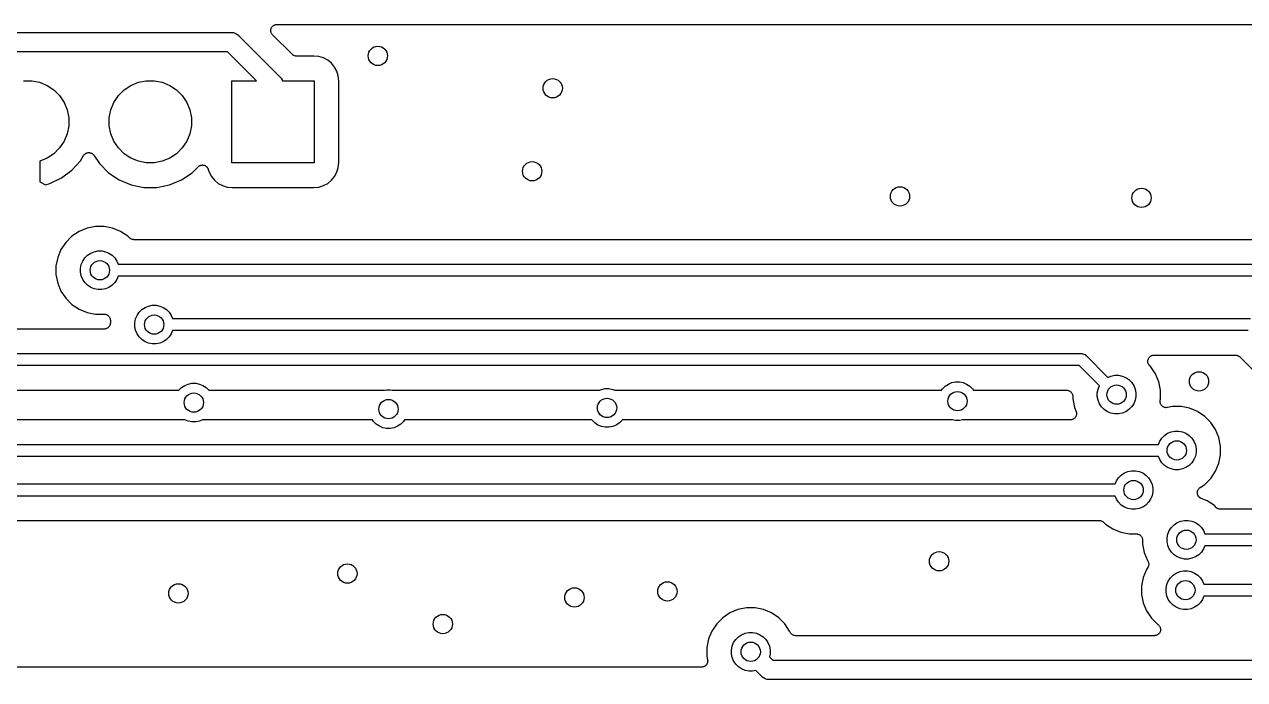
# Model space of a CAD drawing. Extents: x 103 to 213, y -152 to -90.
# Drawn here: x 141.41 to 166.67, y -103.93 to -90.36 of the extents above; entities that cross this region are included whole.
import ezdxf

# ---------------------------------------------------------------- set-up
doc = ezdxf.new("R2010")
doc.units = 0
doc.layers.add('BLACK', color=7, linetype='CONTINUOUS')

msp = doc.modelspace()

# ---------------------------------------------------------------- linework, layer by layer
at = {"layer": 'BLACK', "linetype": 'CONTINUOUS'}
for p, q in [((146.524, -90.4354), (146.53, -90.4248)), ((146.53, -90.4248), (146.536, -90.414)), ((146.536, -90.4136), (146.544, -90.4043)), ((146.536, -90.4138), (146.536, -90.4136)), ((146.536, -90.414), (146.536, -90.4138)), ((146.544, -90.4043), (146.551, -90.3949)), ((146.551, -90.3949), (146.552, -90.3947)), ((146.552, -90.3946), (146.561, -90.3869)), ((146.552, -90.3947), (146.552, -90.3946)), ((146.561, -90.3869), (146.571, -90.3792)), ((146.571, -90.379), (146.582, -90.3733)), ((146.571, -90.3791), (146.571, -90.379)), ((146.571, -90.3792), (146.571, -90.3791)), ((146.582, -90.3733), (146.592, -90.3676)), ((146.592, -90.3676), (146.593, -90.3675)), ((146.593, -90.3674), (146.605, -90.3639)), ((146.593, -90.3675), (146.593, -90.3674)), ((146.605, -90.3639), (146.616, -90.3604)), ((146.616, -90.3604), (146.617, -90.3603)), ((146.616, -90.3604), (146.616, -90.3604)), ((146.617, -90.3603), (146.629, -90.3592)), ((146.629, -90.3592), (146.641, -90.358)), ((146.641, -90.358), (204.056, -90.358)), ((118.17, -90.525), (145.69, -90.525)), ((145.69, -90.525), (145.7, -90.524)), ((145.7, -90.524), (145.71, -90.525)), ((145.71, -90.525), (145.71, -90.525)), ((145.71, -90.525), (145.739, -90.5279)), ((145.739, -90.5279), (145.777, -90.5393)), ((145.777, -90.5393), (145.812, -90.5579)), ((145.812, -90.5579), (145.842, -90.5829)), ((145.842, -90.5829), (145.848, -90.5905)), ((145.848, -90.5905), (146.694, -91.4366)), ((146.514, -90.4837), (146.515, -90.4714)), ((146.514, -90.4839), (146.514, -90.4837)), ((146.514, -90.4841), (146.514, -90.4839)), ((146.515, -90.4961), (146.514, -90.4841)), ((146.515, -90.4714), (146.516, -90.4595)), ((146.516, -90.5084), (146.515, -90.4961)), ((146.516, -90.4595), (146.517, -90.4592)), ((146.516, -90.5086), (146.516, -90.5084)), ((146.516, -90.5088), (146.516, -90.5086)), ((146.52, -90.5203), (146.516, -90.5088)), ((146.517, -90.459), (146.52, -90.4474)), ((146.517, -90.4592), (146.517, -90.459)), ((146.52, -90.4474), (146.524, -90.4358)), ((146.523, -90.5322), (146.52, -90.5203)), ((146.523, -90.5324), (146.523, -90.5322)), ((146.523, -90.5326), (146.523, -90.5324)), ((146.529, -90.5434), (146.523, -90.5326)), ((146.524, -90.4356), (146.524, -90.4354)), ((146.524, -90.4358), (146.524, -90.4356)), ((146.534, -90.5542), (146.529, -90.5434)), ((146.534, -90.5543), (146.534, -90.5542)), ((146.535, -90.5545), (146.534, -90.5543)), ((146.542, -90.564), (146.535, -90.5545)), ((146.55, -90.5735), (146.542, -90.564)), ((146.55, -90.5738), (146.55, -90.5735)), ((146.55, -90.5739), (146.55, -90.5738)), ((146.551, -90.5748), (146.55, -90.5739)), ((146.55, -90.5739), (146.55, -90.5739)), ((146.953, -90.9767), (146.551, -90.5748)), ((145.617, -90.925), (118.243, -90.925)), ((146.217, -91.525), (145.617, -90.925)), ((146.962, -90.9842), (146.953, -90.9767)), ((146.971, -90.9917), (146.962, -90.9842)), ((146.972, -90.992), (146.971, -90.9917)), ((146.972, -90.9925), (146.972, -90.992)), ((146.982, -90.998), (146.972, -90.9925)), ((146.993, -91.0037), (146.982, -90.998)), ((146.993, -91.0039), (146.993, -91.0037)), ((146.994, -91.0042), (146.993, -91.0039)), ((147.005, -91.0076), (146.994, -91.0042)), ((147.016, -91.0112), (147.005, -91.0076)), ((147.017, -91.0112), (147.016, -91.0112)), ((147.018, -91.0114), (147.017, -91.0112)), ((147.029, -91.0126), (147.018, -91.0114)), ((147.041, -91.0139), (147.029, -91.0126)), ((147.042, -91.0139), (147.041, -91.0139)), ((147.043, -91.0139), (147.042, -91.0139)), ((147.042, -91.0139), (147.042, -91.0139)), ((147.042, -91.0139), (147.042, -91.0139)), ((147.404, -91.0139), (147.043, -91.0139)), ((147.51, -91.0243), (147.404, -91.0139)), ((147.605, -91.0534), (147.51, -91.0243)), ((147.694, -91.1006), (147.605, -91.0534)), ((147.771, -91.1641), (147.694, -91.1006)), ((147.834, -91.2414), (147.771, -91.1641)), ((146.694, -91.4366), (146.702, -91.4429)), ((146.702, -91.4429), (146.708, -91.4505)), ((147.882, -91.3297), (147.834, -91.2414)), ((147.911, -91.4254), (147.882, -91.3297)), ((147.921, -91.5312), (147.911, -91.4254)), ((141.396, -91.525), (141.564, -91.525)), ((141.564, -91.525), (141.728, -91.5577)), ((141.728, -91.5577), (141.883, -91.6217)), ((141.883, -91.6217), (142.022, -91.7148)), ((143.478, -91.7148), (143.617, -91.6217)), ((143.617, -91.6217), (143.772, -91.5577)), ((143.772, -91.5577), (143.936, -91.525)), ((143.936, -91.525), (144.104, -91.525)), ((144.104, -91.525), (144.268, -91.5577)), ((144.268, -91.5577), (144.423, -91.6217)), ((144.423, -91.6217), (144.562, -91.7148)), ((145.71, -93.225), (145.71, -91.525)), ((145.71, -91.525), (146.217, -91.525)), ((146.708, -91.4505), (146.708, -91.4505)), ((146.708, -91.4505), (146.727, -91.4733)), ((146.727, -91.4733), (146.746, -91.5081)), ((146.746, -91.5081), (146.751, -91.525)), ((146.751, -91.525), (147.41, -91.525)), ((147.41, -91.525), (147.41, -93.225)), ((147.921, -93.2188), (147.921, -91.5312)), ((142.022, -91.7148), (142.14, -91.8332)), ((142.14, -91.8332), (142.233, -91.9724)), ((143.267, -91.9724), (143.36, -91.8332)), ((143.36, -91.8332), (143.478, -91.7148)), ((144.562, -91.7148), (144.68, -91.8332)), ((144.68, -91.8332), (144.773, -91.9724)), ((142.233, -91.9724), (142.297, -92.1271)), ((142.297, -92.1271), (142.33, -92.2913)), ((143.17, -92.2913), (143.203, -92.1271)), ((143.203, -92.1271), (143.267, -91.9724)), ((144.773, -91.9724), (144.837, -92.1271)), ((144.837, -92.1271), (144.87, -92.2913)), ((142.33, -92.2913), (142.33, -92.4587)), ((143.17, -92.4587), (143.17, -92.2913)), ((144.87, -92.2913), (144.87, -92.4587)), ((142.297, -92.6229), (142.233, -92.7776)), ((142.33, -92.4587), (142.297, -92.6229)), ((143.203, -92.6229), (143.17, -92.4587)), ((143.267, -92.7776), (143.203, -92.6229)), ((144.837, -92.6229), (144.773, -92.7776)), ((144.87, -92.4587), (144.837, -92.6229)), ((142.14, -92.9168), (142.022, -93.0352)), ((142.233, -92.7776), (142.14, -92.9168)), ((143.36, -92.9168), (143.267, -92.7776)), ((143.478, -93.0352), (143.36, -92.9168)), ((144.68, -92.9168), (144.562, -93.0352)), ((144.773, -92.7776), (144.68, -92.9168)), ((141.883, -93.1283), (141.734, -93.1898)), ((141.734, -93.1898), (141.734, -93.6186)), ((142.022, -93.0352), (141.883, -93.1283)), ((142.394, -93.3783), (142.572, -93.1806)), ((142.572, -93.1806), (142.636, -93.0745)), ((142.636, -93.0745), (142.637, -93.073)), ((142.637, -93.073), (142.638, -93.0706)), ((142.638, -93.0706), (142.64, -93.068)), ((142.64, -93.068), (142.646, -93.0607)), ((142.646, -93.0607), (142.652, -93.0532)), ((142.652, -93.0532), (142.654, -93.0512)), ((142.654, -93.0512), (142.656, -93.049)), ((142.656, -93.049), (142.663, -93.043)), ((142.663, -93.043), (142.67, -93.0367)), ((142.67, -93.0367), (142.673, -93.0352)), ((142.673, -93.0352), (142.675, -93.0334)), ((142.675, -93.0334), (142.683, -93.029)), ((142.683, -93.029), (142.691, -93.0242)), ((142.691, -93.0242), (142.694, -93.0232)), ((142.694, -93.0232), (142.697, -93.0218)), ((142.697, -93.0218), (142.706, -93.0191)), ((142.706, -93.0191), (142.715, -93.016)), ((142.715, -93.016), (142.718, -93.0156)), ((142.718, -93.0156), (142.721, -93.0148)), ((142.721, -93.0148), (142.73, -93.0139)), ((142.73, -93.0139), (142.739, -93.0126)), ((142.739, -93.0126), (142.742, -93.0127)), ((142.742, -93.0127), (142.745, -93.0125)), ((142.745, -93.0125), (142.755, -93.0134)), ((142.755, -93.0134), (142.764, -93.014)), ((142.764, -93.014), (142.767, -93.0147)), ((142.767, -93.0147), (142.77, -93.015)), ((142.77, -93.015), (142.779, -93.0178)), ((142.779, -93.0178), (142.788, -93.0201)), ((142.788, -93.0201), (142.791, -93.0214)), ((142.791, -93.0214), (142.794, -93.0223)), ((142.794, -93.0223), (142.802, -93.0267)), ((142.802, -93.0267), (142.811, -93.0308)), ((142.811, -93.0308), (142.813, -93.0326)), ((142.813, -93.0326), (142.816, -93.034)), ((142.816, -93.034), (142.823, -93.04)), ((142.823, -93.04), (142.83, -93.0457)), ((142.83, -93.0457), (142.832, -93.0479)), ((142.832, -93.0479), (142.835, -93.0497)), ((142.835, -93.0497), (142.841, -93.057)), ((142.841, -93.057), (142.847, -93.0641)), ((142.847, -93.0641), (142.849, -93.0666)), ((142.849, -93.0666), (142.85, -93.0689)), ((142.85, -93.0689), (142.965, -93.2407)), ((143.617, -93.1283), (143.478, -93.0352)), ((143.772, -93.1923), (143.617, -93.1283)), ((143.936, -93.225), (143.772, -93.1923)), ((144.268, -93.1923), (144.104, -93.225)), ((144.423, -93.1283), (144.268, -93.1923)), ((144.562, -93.0352), (144.423, -93.1283)), ((142.181, -93.5374), (142.394, -93.3783)), ((142.965, -93.2407), (143.154, -93.4298)), ((143.154, -93.4298), (143.377, -93.5784)), ((144.104, -93.225), (143.936, -93.225)), ((144.663, -93.5784), (144.886, -93.4298)), ((144.886, -93.4298), (145.009, -93.3068)), ((145.009, -93.3068), (145.01, -93.3056)), ((145.01, -93.3056), (145.015, -93.3019)), ((145.015, -93.3019), (145.019, -93.2977)), ((145.019, -93.2977), (145.024, -93.2942)), ((145.024, -93.2942), (145.029, -93.2901)), ((145.029, -93.2901), (145.035, -93.2874)), ((145.035, -93.2874), (145.04, -93.2841)), ((145.04, -93.2841), (145.046, -93.2817)), ((145.046, -93.2817), (145.051, -93.2787)), ((145.051, -93.2787), (145.057, -93.2771)), ((145.057, -93.2771), (145.062, -93.2748)), ((145.062, -93.2748), (145.069, -93.2736)), ((145.069, -93.2736), (145.075, -93.2718)), ((145.075, -93.2718), (145.081, -93.2713)), ((145.081, -93.2713), (145.087, -93.2702)), ((145.087, -93.2702), (145.093, -93.2702)), ((145.093, -93.2702), (145.1, -93.2696)), ((145.1, -93.2696), (145.106, -93.2703)), ((145.106, -93.2703), (145.112, -93.2703)), ((145.112, -93.2703), (145.118, -93.2716)), ((145.118, -93.2716), (145.124, -93.2723)), ((145.124, -93.2723), (145.13, -93.2741)), ((145.13, -93.2741), (145.136, -93.2752)), ((145.136, -93.2752), (145.142, -93.2778)), ((145.142, -93.2778), (145.148, -93.2797)), ((145.148, -93.2797), (145.153, -93.2825)), ((145.153, -93.2825), (145.159, -93.2848)), ((145.159, -93.2848), (145.164, -93.2885)), ((145.164, -93.2885), (145.17, -93.2916)), ((145.17, -93.2916), (145.174, -93.2954)), ((145.174, -93.2954), (145.179, -93.2987)), ((145.179, -93.2987), (145.184, -93.3033)), ((145.184, -93.3033), (145.189, -93.3074)), ((145.189, -93.3074), (145.193, -93.312)), ((145.193, -93.312), (145.197, -93.3162)), ((145.197, -93.3162), (145.2, -93.3216)), ((145.2, -93.3216), (145.205, -93.3267)), ((145.205, -93.3267), (145.207, -93.3319)), ((145.207, -93.3319), (145.211, -93.3368)), ((145.211, -93.3368), (145.213, -93.3429)), ((145.213, -93.3429), (145.216, -93.3486)), ((145.216, -93.3486), (145.218, -93.3543)), ((145.218, -93.3543), (145.22, -93.3598)), ((145.22, -93.3598), (145.238, -93.4203)), ((145.238, -93.4203), (145.286, -93.5086)), ((147.41, -93.225), (145.71, -93.225)), ((147.834, -93.5086), (147.882, -93.4203)), ((147.882, -93.4203), (147.911, -93.3246)), ((147.911, -93.3246), (147.921, -93.2188)), ((141.734, -93.6186), (141.85, -93.6798)), ((141.85, -93.6798), (141.938, -93.6531)), ((141.938, -93.6531), (142.181, -93.5374)), ((143.377, -93.5784), (143.624, -93.6808)), ((143.624, -93.6808), (143.886, -93.733)), ((144.154, -93.733), (144.416, -93.6808)), ((144.416, -93.6808), (144.663, -93.5784)), ((145.286, -93.5086), (145.349, -93.5859)), ((145.349, -93.5859), (145.426, -93.6494)), ((145.426, -93.6494), (145.515, -93.6966)), ((145.515, -93.6966), (145.61, -93.7256)), ((147.51, -93.7257), (147.605, -93.6966)), ((147.605, -93.6966), (147.694, -93.6494)), ((147.694, -93.6494), (147.771, -93.5859)), ((147.771, -93.5859), (147.834, -93.5086)), ((143.886, -93.733), (144.154, -93.733)), ((145.61, -93.7256), (145.716, -93.7361)), ((145.716, -93.7361), (147.404, -93.7361)), ((147.404, -93.7361), (147.51, -93.7257)), ((142.545, -94.6453), (142.396, -94.7447)), ((142.71, -94.5769), (142.545, -94.6453)), ((142.886, -94.542), (142.71, -94.5769)), ((143.064, -94.542), (142.886, -94.542)), ((143.24, -94.5769), (143.064, -94.542)), ((143.405, -94.6453), (143.24, -94.5769)), ((143.554, -94.7447), (143.405, -94.6453)), ((142.27, -94.8712), (142.17, -95.0199)), ((142.396, -94.7447), (142.27, -94.8712)), ((143.589, -94.7798), (143.554, -94.7447)), ((143.598, -94.7872), (143.589, -94.7798)), ((143.607, -94.7948), (143.598, -94.7872)), ((143.608, -94.7951), (143.607, -94.7948)), ((143.608, -94.7955), (143.608, -94.7951)), ((143.618, -94.8011), (143.608, -94.7955)), ((143.629, -94.8067), (143.618, -94.8011)), ((143.629, -94.8069), (143.629, -94.8067)), ((143.63, -94.8072), (143.629, -94.8069)), ((143.641, -94.8107), (143.63, -94.8072)), ((143.652, -94.8142), (143.641, -94.8107)), ((143.653, -94.8143), (143.652, -94.8142)), ((143.654, -94.8145), (143.653, -94.8143)), ((143.665, -94.8157), (143.654, -94.8145)), ((143.677, -94.817), (143.665, -94.8157)), ((143.678, -94.817), (143.677, -94.817)), ((143.679, -94.817), (143.678, -94.817)), ((143.678, -94.817), (143.678, -94.817)), ((143.678, -94.817), (143.678, -94.817)), ((168.763, -94.817), (143.679, -94.817)), ((142.102, -95.1851), (142.067, -95.3606)), ((142.17, -95.0199), (142.102, -95.1851)), ((142.621, -95.2605), (142.664, -95.195)), ((142.664, -95.195), (142.72, -95.1393)), ((142.72, -95.1393), (142.786, -95.0955)), ((142.786, -95.0955), (142.858, -95.0654)), ((142.858, -95.0654), (142.936, -95.05)), ((142.936, -95.05), (143.014, -95.05)), ((143.014, -95.05), (143.092, -95.0654)), ((143.092, -95.0654), (143.164, -95.0955)), ((143.164, -95.0955), (143.23, -95.1393)), ((143.23, -95.1393), (143.286, -95.195)), ((143.286, -95.195), (143.329, -95.2605)), ((142.067, -95.3606), (142.067, -95.5394)), ((142.575, -95.4106), (142.59, -95.3333)), ((142.575, -95.4894), (142.575, -95.4106)), ((142.59, -95.3333), (142.621, -95.2605)), ((143.329, -95.2605), (143.356, -95.325)), ((143.356, -95.325), (168.794, -95.325)), ((142.067, -95.5394), (142.102, -95.7149)), ((142.102, -95.7149), (142.17, -95.8801)), ((142.59, -95.5667), (142.575, -95.4894)), ((142.621, -95.6395), (142.59, -95.5667)), ((142.664, -95.705), (142.621, -95.6395)), ((142.72, -95.7607), (142.664, -95.705)), ((143.286, -95.705), (143.23, -95.7607)), ((143.329, -95.6395), (143.286, -95.705)), ((143.356, -95.575), (143.329, -95.6395)), ((168.748, -95.575), (143.356, -95.575)), ((142.17, -95.8801), (142.27, -96.0288)), ((142.786, -95.8045), (142.72, -95.7607)), ((142.858, -95.8346), (142.786, -95.8045)), ((142.936, -95.85), (142.858, -95.8346)), ((143.014, -95.85), (142.936, -95.85)), ((143.092, -95.8346), (143.014, -95.85)), ((143.164, -95.8045), (143.092, -95.8346)), ((143.23, -95.7607), (143.164, -95.8045)), ((142.27, -96.0288), (142.396, -96.1553)), ((142.396, -96.1553), (142.545, -96.2547)), ((143.845, -96.2643), (143.911, -96.2205)), ((143.911, -96.2205), (143.983, -96.1904)), ((143.983, -96.1904), (144.061, -96.175)), ((144.061, -96.175), (144.139, -96.175)), ((144.139, -96.175), (144.217, -96.1904)), ((144.217, -96.1904), (144.289, -96.2205)), ((144.289, -96.2205), (144.355, -96.2643)), ((142.545, -96.2547), (142.71, -96.3231)), ((142.71, -96.3231), (142.886, -96.358)), ((142.886, -96.358), (143.065, -96.358)), ((143.065, -96.358), (143.066, -96.358)), ((143.066, -96.358), (143.066, -96.358)), ((143.066, -96.358), (143.066, -96.358)), ((143.066, -96.358), (143.067, -96.358)), ((143.067, -96.358), (143.079, -96.3593)), ((143.079, -96.3593), (143.091, -96.3606)), ((143.091, -96.3606), (143.091, -96.3607)), ((143.091, -96.3607), (143.091, -96.3608)), ((143.091, -96.3608), (143.103, -96.3644)), ((143.103, -96.3644), (143.114, -96.3679)), ((143.114, -96.3679), (143.115, -96.3681)), ((143.115, -96.3681), (143.115, -96.3683)), ((143.115, -96.3683), (143.125, -96.374)), ((143.125, -96.374), (143.136, -96.3797)), ((143.136, -96.3797), (143.136, -96.38)), ((143.136, -96.38), (143.137, -96.3802)), ((143.137, -96.3802), (143.146, -96.3879)), ((143.146, -96.3879), (143.155, -96.3955)), ((143.155, -96.3955), (143.155, -96.3959)), ((143.155, -96.3959), (143.156, -96.3961)), ((143.156, -96.3961), (143.163, -96.4055)), ((143.163, -96.4055), (143.171, -96.4147)), ((143.171, -96.4147), (143.171, -96.4151)), ((143.171, -96.4151), (143.171, -96.4155)), ((143.171, -96.4155), (143.177, -96.4261)), ((143.177, -96.4261), (143.182, -96.4366)), ((143.182, -96.4366), (143.183, -96.437)), ((143.183, -96.437), (143.183, -96.4374)), ((143.183, -96.4374), (143.186, -96.4488)), ((143.186, -96.4488), (143.19, -96.4603)), ((143.19, -96.4603), (143.19, -96.4608)), ((143.19, -96.4608), (143.19, -96.4612)), ((143.19, -96.4612), (143.191, -96.4731)), ((143.191, -96.4731), (143.192, -96.485)), ((143.192, -96.485), (143.192, -96.54)), ((143.7, -96.5356), (143.715, -96.4583)), ((143.715, -96.4583), (143.746, -96.3855)), ((143.746, -96.3855), (143.789, -96.32)), ((143.789, -96.32), (143.845, -96.2643)), ((144.355, -96.2643), (144.411, -96.32)), ((144.411, -96.32), (144.454, -96.3855)), ((144.454, -96.3855), (144.481, -96.45)), ((144.481, -96.45), (166.794, -96.45)), ((143.065, -96.667), (135.54, -96.667)), ((143.077, -96.6658), (143.065, -96.667)), ((143.089, -96.6648), (143.077, -96.6658)), ((143.09, -96.6646), (143.089, -96.6646)), ((143.089, -96.6646), (143.089, -96.6648)), ((143.101, -96.6611), (143.09, -96.6646)), ((143.113, -96.6578), (143.101, -96.6611)), ((143.124, -96.6518), (143.113, -96.6574)), ((143.113, -96.6574), (143.113, -96.6575)), ((143.113, -96.6575), (143.113, -96.6578)), ((143.135, -96.6463), (143.124, -96.6518)), ((143.145, -96.6382), (143.135, -96.6458)), ((143.135, -96.6458), (143.135, -96.646)), ((143.135, -96.646), (143.135, -96.6463)), ((143.154, -96.6307), (143.145, -96.6382)), ((143.162, -96.6209), (143.154, -96.6301)), ((143.154, -96.6301), (143.154, -96.6304)), ((143.154, -96.6304), (143.154, -96.6307)), ((143.17, -96.6118), (143.162, -96.6209)), ((143.176, -96.6005), (143.17, -96.611)), ((143.17, -96.611), (143.17, -96.6114)), ((143.17, -96.6114), (143.17, -96.6118)), ((143.182, -96.59), (143.176, -96.6005)), ((143.186, -96.5778), (143.182, -96.5892)), ((143.182, -96.5892), (143.182, -96.5896)), ((143.182, -96.5896), (143.182, -96.59)), ((143.189, -96.5664), (143.186, -96.5778)), ((143.191, -96.5537), (143.189, -96.5655)), ((143.189, -96.5655), (143.189, -96.566)), ((143.189, -96.566), (143.189, -96.5664)), ((143.192, -96.5418), (143.191, -96.5537)), ((143.192, -96.54), (143.192, -96.5409)), ((143.192, -96.5409), (143.192, -96.5409)), ((143.192, -96.5409), (143.192, -96.5409)), ((143.192, -96.5409), (143.192, -96.5418)), ((143.7, -96.6144), (143.7, -96.5356)), ((143.715, -96.6917), (143.7, -96.6144)), ((143.746, -96.7645), (143.715, -96.6917)), ((144.481, -96.7), (144.454, -96.7645)), ((166.748, -96.7), (144.481, -96.7)), ((143.789, -96.83), (143.746, -96.7645)), ((143.845, -96.8857), (143.789, -96.83)), ((143.911, -96.9295), (143.845, -96.8857)), ((143.983, -96.9596), (143.911, -96.9295)), ((144.061, -96.975), (143.983, -96.9596)), ((144.139, -96.975), (144.061, -96.975)), ((144.217, -96.9596), (144.139, -96.975)), ((144.289, -96.9295), (144.217, -96.9596)), ((144.355, -96.8857), (144.289, -96.9295)), ((144.411, -96.83), (144.355, -96.8857)), ((144.454, -96.7645), (144.411, -96.83)), ((135.277, -97.175), (163.294, -97.175)), ((163.294, -97.175), (163.3, -97.1744)), ((163.3, -97.1744), (163.306, -97.175)), ((163.306, -97.175), (163.306, -97.175)), ((163.306, -97.175), (163.325, -97.1768)), ((163.325, -97.1768), (163.348, -97.184)), ((163.348, -97.184), (163.37, -97.1956)), ((163.37, -97.1956), (163.389, -97.2112)), ((163.389, -97.2112), (163.393, -97.216)), ((163.393, -97.216), (163.844, -97.6671)), ((164.694, -97.2636), (164.701, -97.2542)), ((164.701, -97.2542), (164.709, -97.2449)), ((164.709, -97.2447), (164.71, -97.2446)), ((164.709, -97.2449), (164.709, -97.2447)), ((164.71, -97.2446), (164.719, -97.2369)), ((164.719, -97.2369), (164.728, -97.2292)), ((164.728, -97.2292), (164.729, -97.2291)), ((164.729, -97.229), (164.74, -97.2233)), ((164.729, -97.2291), (164.729, -97.229)), ((164.74, -97.2233), (164.75, -97.2176)), ((164.75, -97.2176), (164.751, -97.2175)), ((164.751, -97.2174), (164.762, -97.214)), ((164.751, -97.2175), (164.751, -97.2174)), ((164.762, -97.214), (164.774, -97.2104)), ((164.774, -97.2103), (164.787, -97.2092)), ((164.774, -97.2104), (164.774, -97.2103)), ((164.774, -97.2104), (164.774, -97.2104)), ((164.787, -97.2092), (164.799, -97.208)), ((164.799, -97.208), (166.485, -97.208)), ((166.485, -97.208), (166.486, -97.208)), ((166.486, -97.208), (166.486, -97.208)), ((166.486, -97.208), (166.486, -97.208)), ((166.486, -97.208), (166.487, -97.208)), ((166.487, -97.208), (166.499, -97.2093)), ((166.499, -97.2093), (166.51, -97.2105)), ((166.51, -97.2105), (166.511, -97.2107)), ((166.511, -97.2107), (166.512, -97.2108)), ((166.512, -97.2108), (166.523, -97.2143)), ((166.523, -97.2143), (166.534, -97.2178)), ((166.534, -97.2178), (166.535, -97.2181)), ((166.535, -97.2181), (166.535, -97.2183)), ((166.535, -97.2183), (166.546, -97.2239)), ((166.546, -97.2239), (166.556, -97.2295)), ((166.556, -97.2295), (166.556, -97.2299)), ((166.556, -97.2299), (166.557, -97.2302)), ((166.557, -97.2302), (166.566, -97.2377)), ((166.566, -97.2377), (166.575, -97.2452)), ((166.575, -97.2452), (167.555, -98.225)), ((163.248, -97.425), (135.231, -97.425)), ((163.667, -97.8439), (163.248, -97.425)), ((164.672, -97.3337), (164.673, -97.3216)), ((164.672, -97.3339), (164.672, -97.3337)), ((164.672, -97.3341), (164.672, -97.3339)), ((164.673, -97.3461), (164.672, -97.3341)), ((164.673, -97.3216), (164.674, -97.3095)), ((164.674, -97.3584), (164.673, -97.3461)), ((164.674, -97.309), (164.678, -97.2975)), ((164.674, -97.3092), (164.674, -97.309)), ((164.674, -97.3095), (164.674, -97.3092)), ((164.674, -97.3586), (164.674, -97.3584)), ((164.674, -97.3588), (164.674, -97.3586)), ((164.677, -97.3703), (164.674, -97.3588)), ((164.681, -97.3822), (164.677, -97.3703)), ((164.678, -97.2975), (164.682, -97.2858)), ((164.681, -97.3824), (164.681, -97.3822)), ((164.681, -97.3826), (164.681, -97.3824)), ((164.687, -97.3934), (164.681, -97.3826)), ((164.682, -97.2854), (164.688, -97.2747)), ((164.682, -97.2856), (164.682, -97.2854)), ((164.682, -97.2858), (164.682, -97.2856)), ((164.692, -97.4042), (164.687, -97.3934)), ((164.688, -97.2747), (164.693, -97.264)), ((164.692, -97.4043), (164.692, -97.4042)), ((164.692, -97.4045), (164.692, -97.4043)), ((164.7, -97.414), (164.692, -97.4045)), ((164.693, -97.264), (164.694, -97.2638)), ((164.694, -97.2638), (164.694, -97.2636)), ((164.708, -97.4235), (164.7, -97.414)), ((164.708, -97.4238), (164.708, -97.4235)), ((164.708, -97.4239), (164.708, -97.4238)), ((164.709, -97.4248), (164.708, -97.4239)), ((164.708, -97.4239), (164.708, -97.4239)), ((164.73, -97.4462), (164.709, -97.4248)), ((164.83, -97.5949), (164.73, -97.4462)), ((160.613, -97.7754), (160.691, -97.76)), ((160.691, -97.76), (160.769, -97.76)), ((160.769, -97.76), (160.847, -97.7754)), ((163.844, -97.6671), (163.908, -97.6404)), ((163.908, -97.6404), (163.986, -97.625)), ((163.986, -97.625), (164.064, -97.625)), ((164.064, -97.625), (164.142, -97.6404)), ((164.142, -97.6404), (164.214, -97.6705)), ((164.214, -97.6705), (164.28, -97.7143)), ((164.28, -97.7143), (164.336, -97.77)), ((164.898, -97.7601), (164.83, -97.5949)), ((139.259, -97.933), (144.611, -97.933)), ((144.611, -97.933), (144.665, -97.8793)), ((144.665, -97.8793), (144.731, -97.8355)), ((144.731, -97.8355), (144.803, -97.8054)), ((144.803, -97.8054), (144.881, -97.79)), ((144.881, -97.79), (144.959, -97.79)), ((144.959, -97.79), (145.037, -97.8054)), ((145.037, -97.8054), (145.109, -97.8355)), ((145.109, -97.8355), (145.175, -97.8793)), ((145.175, -97.8793), (145.229, -97.933)), ((145.229, -97.933), (148.87, -97.933)), ((148.87, -97.933), (148.911, -97.925)), ((148.911, -97.925), (148.989, -97.925)), ((148.989, -97.925), (149.03, -97.933)), ((149.03, -97.933), (153.316, -97.933)), ((153.316, -97.933), (153.358, -97.9154)), ((153.358, -97.9154), (153.436, -97.9)), ((153.436, -97.9), (153.514, -97.9)), ((153.514, -97.9), (153.592, -97.9154)), ((153.592, -97.9154), (153.634, -97.933)), ((153.634, -97.933), (160.401, -97.933)), ((160.401, -97.933), (160.419, -97.905)), ((160.419, -97.905), (160.475, -97.8493)), ((160.475, -97.8493), (160.541, -97.8055)), ((160.541, -97.8055), (160.613, -97.7754)), ((160.847, -97.7754), (160.919, -97.8055)), ((160.919, -97.8055), (160.985, -97.8493)), ((160.985, -97.8493), (161.041, -97.905)), ((161.041, -97.905), (161.059, -97.933)), ((161.059, -97.933), (162.985, -97.933)), ((162.985, -97.933), (162.986, -97.933)), ((162.986, -97.933), (162.986, -97.933)), ((162.986, -97.933), (162.986, -97.933)), ((162.986, -97.933), (162.987, -97.933)), ((162.987, -97.933), (162.999, -97.9343)), ((162.999, -97.9343), (163.01, -97.9355)), ((163.01, -97.9355), (163.011, -97.9357)), ((163.011, -97.9357), (163.012, -97.9358)), ((163.012, -97.9358), (163.023, -97.9393)), ((163.023, -97.9393), (163.034, -97.9428)), ((163.034, -97.9428), (163.035, -97.9431)), ((163.035, -97.9431), (163.035, -97.9433)), ((163.035, -97.9433), (163.046, -97.9489)), ((163.046, -97.9489), (163.056, -97.9545)), ((163.056, -97.9545), (163.056, -97.9549)), ((163.056, -97.9549), (163.057, -97.9552)), ((163.057, -97.9552), (163.066, -97.9627)), ((163.066, -97.9627), (163.075, -97.9702)), ((163.075, -97.9702), (163.08, -97.975)), ((163.08, -97.975), (163.08, -97.9753)), ((163.08, -97.9753), (163.08, -97.9753)), ((163.08, -97.9753), (163.08, -97.9753)), ((163.08, -97.9753), (163.081, -97.9763)), ((163.081, -97.9763), (163.088, -97.9855)), ((163.088, -97.9855), (163.096, -97.9945)), ((163.096, -97.9945), (163.096, -97.9951)), ((163.096, -97.9951), (163.097, -97.9956)), ((163.097, -97.9956), (163.102, -98.0061)), ((163.102, -98.0061), (163.107, -98.0164)), ((163.625, -97.9856), (163.64, -97.9083)), ((163.625, -98.0644), (163.625, -97.9856)), ((163.64, -97.9083), (163.667, -97.8439)), ((164.336, -97.77), (164.379, -97.8355)), ((164.379, -97.8355), (164.41, -97.9083)), ((164.41, -97.9083), (164.425, -97.9856)), ((164.425, -97.9856), (164.425, -98.0644)), ((164.933, -97.9356), (164.898, -97.7601)), ((164.933, -98.1144), (164.933, -97.9356)), ((163.107, -98.0164), (163.108, -98.017)), ((163.108, -98.017), (163.108, -98.0176)), ((163.108, -98.0176), (163.111, -98.0289)), ((163.111, -98.0289), (163.115, -98.0401)), ((163.115, -98.0401), (163.115, -98.0408)), ((163.115, -98.0408), (163.115, -98.0414)), ((163.115, -98.0414), (163.116, -98.0531)), ((163.116, -98.0531), (163.117, -98.0648)), ((163.117, -98.0648), (163.117, -98.1144)), ((163.117, -98.1144), (163.152, -98.2899)), ((163.64, -98.1417), (163.625, -98.0644)), ((163.671, -98.2145), (163.64, -98.1417)), ((163.714, -98.28), (163.671, -98.2145)), ((164.379, -98.2145), (164.336, -98.28)), ((164.41, -98.1417), (164.379, -98.2145)), ((164.425, -98.0644), (164.41, -98.1417)), ((164.925, -98.1673), (164.926, -98.1552)), ((164.925, -98.1677), (164.925, -98.1673)), ((164.925, -98.168), (164.925, -98.1677)), ((164.926, -98.1799), (164.925, -98.168)), ((164.926, -98.1552), (164.927, -98.1433)), ((164.927, -98.192), (164.926, -98.1799)), ((164.927, -98.1433), (164.933, -98.1144)), ((164.927, -98.1924), (164.927, -98.192)), ((164.927, -98.1927), (164.927, -98.1924)), ((164.931, -98.2041), (164.927, -98.1927)), ((164.934, -98.2158), (164.931, -98.2041)), ((164.934, -98.2161), (164.934, -98.2158)), ((164.934, -98.2164), (164.934, -98.2161)), ((164.94, -98.2272), (164.934, -98.2164)), ((164.946, -98.2378), (164.94, -98.2272)), ((164.946, -98.238), (164.946, -98.2378)), ((164.946, -98.2383), (164.946, -98.238)), ((164.954, -98.2477), (164.946, -98.2383)), ((164.961, -98.2571), (164.954, -98.2477)), ((164.961, -98.2573), (164.961, -98.2571)), ((164.962, -98.2575), (164.961, -98.2573)), ((164.971, -98.2653), (164.962, -98.2575)), ((163.157, -98.5106), (163.148, -98.5181)), ((163.152, -98.2899), (163.186, -98.3714)), ((163.158, -98.5103), (163.157, -98.5106)), ((163.165, -98.5008), (163.158, -98.5101)), ((163.158, -98.5101), (163.158, -98.5103)), ((163.173, -98.4916), (163.165, -98.5008)), ((163.174, -98.491), (163.173, -98.4913)), ((163.173, -98.4913), (163.173, -98.4916)), ((163.179, -98.4804), (163.174, -98.491)), ((163.185, -98.4698), (163.179, -98.4804)), ((163.189, -98.4575), (163.185, -98.4692)), ((163.185, -98.4692), (163.185, -98.4695)), ((163.185, -98.4695), (163.185, -98.4698)), ((163.186, -98.3714), (163.186, -98.3724)), ((163.186, -98.3724), (163.186, -98.3724)), ((163.186, -98.3724), (163.186, -98.3724)), ((163.186, -98.3724), (163.186, -98.373)), ((163.186, -98.373), (163.19, -98.3848)), ((163.193, -98.4462), (163.189, -98.4575)), ((163.19, -98.3848), (163.193, -98.3962)), ((163.193, -98.3962), (163.193, -98.3965)), ((163.193, -98.3965), (163.193, -98.3969)), ((163.193, -98.3969), (163.194, -98.409)), ((163.194, -98.4335), (163.193, -98.4455)), ((163.193, -98.4455), (163.193, -98.4459)), ((163.193, -98.4459), (163.193, -98.4462)), ((163.194, -98.409), (163.195, -98.4209)), ((163.195, -98.4216), (163.194, -98.4335)), ((163.195, -98.4209), (163.195, -98.4212)), ((163.195, -98.4212), (163.195, -98.4216)), ((163.77, -98.3357), (163.714, -98.28)), ((163.836, -98.3795), (163.77, -98.3357)), ((163.908, -98.4096), (163.836, -98.3795)), ((163.986, -98.425), (163.908, -98.4096)), ((164.064, -98.425), (163.986, -98.425)), ((164.142, -98.4096), (164.064, -98.425)), ((164.214, -98.3795), (164.142, -98.4096)), ((164.28, -98.3357), (164.214, -98.3795)), ((164.336, -98.28), (164.28, -98.3357)), ((164.98, -98.273), (164.971, -98.2653)), ((164.98, -98.2731), (164.98, -98.273)), ((164.981, -98.2734), (164.98, -98.2731)), ((164.991, -98.2792), (164.981, -98.2734)), ((165.002, -98.2849), (164.991, -98.2792)), ((165.002, -98.285), (165.002, -98.2849)), ((165.002, -98.2852), (165.002, -98.285)), ((165.014, -98.2887), (165.002, -98.2852)), ((165.026, -98.2924), (165.014, -98.2887)), ((165.026, -98.2925), (165.026, -98.2924)), ((165.026, -98.2924), (165.026, -98.2924)), ((165.038, -98.2938), (165.026, -98.2925)), ((165.05, -98.2951), (165.038, -98.2938)), ((165.051, -98.2951), (165.05, -98.2951)), ((165.05, -98.2951), (165.05, -98.2951)), ((165.063, -98.294), (165.051, -98.2951)), ((165.075, -98.293), (165.063, -98.294)), ((165.076, -98.2929), (165.075, -98.2929)), ((165.075, -98.2929), (165.075, -98.2929)), ((165.075, -98.2929), (165.075, -98.293)), ((165.077, -98.2927), (165.076, -98.2929)), ((165.181, -98.272), (165.077, -98.2927)), ((165.359, -98.272), (165.181, -98.272)), ((165.535, -98.3069), (165.359, -98.272)), ((165.7, -98.3753), (165.535, -98.3069)), ((165.849, -98.4747), (165.7, -98.3753)), ((165.975, -98.6012), (165.849, -98.4747)), ((144.737, -98.547), (131.48, -98.547)), ((144.803, -98.5746), (144.737, -98.547)), ((144.881, -98.59), (144.803, -98.5746)), ((144.959, -98.59), (144.881, -98.59)), ((145.037, -98.5746), (144.959, -98.59)), ((145.103, -98.547), (145.037, -98.5746)), ((148.617, -98.547), (145.103, -98.547)), ((148.639, -98.58), (148.617, -98.547)), ((148.695, -98.6357), (148.639, -98.58)), ((148.761, -98.6795), (148.695, -98.6357)), ((148.833, -98.7096), (148.761, -98.6795)), ((148.911, -98.725), (148.833, -98.7096)), ((148.989, -98.725), (148.911, -98.725)), ((149.067, -98.7096), (148.989, -98.725)), ((149.139, -98.6795), (149.067, -98.7096)), ((149.205, -98.6357), (149.139, -98.6795)), ((149.261, -98.58), (149.205, -98.6357)), ((149.283, -98.547), (149.261, -98.58)), ((153.159, -98.547), (149.283, -98.547)), ((153.164, -98.555), (153.159, -98.547)), ((153.22, -98.6107), (153.164, -98.555)), ((153.286, -98.6545), (153.22, -98.6107)), ((153.358, -98.6846), (153.286, -98.6545)), ((153.436, -98.7), (153.358, -98.6846)), ((153.514, -98.7), (153.436, -98.7)), ((153.592, -98.6846), (153.514, -98.7)), ((153.664, -98.6545), (153.592, -98.6846)), ((153.73, -98.6107), (153.664, -98.6545)), ((153.786, -98.555), (153.73, -98.6107)), ((153.791, -98.547), (153.786, -98.555)), ((160.625, -98.547), (153.791, -98.547)), ((160.691, -98.56), (160.625, -98.547)), ((160.769, -98.56), (160.691, -98.56)), ((160.835, -98.547), (160.769, -98.56)), ((163.068, -98.547), (160.835, -98.547)), ((163.08, -98.5458), (163.068, -98.547)), ((163.092, -98.5447), (163.08, -98.5458)), ((163.093, -98.5446), (163.092, -98.5447)), ((163.104, -98.5411), (163.093, -98.5446)), ((163.093, -98.5446), (163.093, -98.5446)), ((163.116, -98.5377), (163.104, -98.5411)), ((163.117, -98.5374), (163.116, -98.5375)), ((163.116, -98.5375), (163.116, -98.5377)), ((163.127, -98.5317), (163.117, -98.5374)), ((163.138, -98.5261), (163.127, -98.5317)), ((163.139, -98.5258), (163.138, -98.5259)), ((163.138, -98.5259), (163.138, -98.5261)), ((163.148, -98.5181), (163.139, -98.5258)), ((166.075, -98.7499), (165.975, -98.6012)), ((166.143, -98.9151), (166.075, -98.7499)), ((164.889, -99.055), (164.916, -98.9905)), ((164.916, -98.9905), (164.959, -98.925)), ((164.959, -98.925), (165.015, -98.8693)), ((165.015, -98.8693), (165.081, -98.8255)), ((165.081, -98.8255), (165.153, -98.7954)), ((165.153, -98.7954), (165.231, -98.78)), ((165.231, -98.78), (165.309, -98.78)), ((165.309, -98.78), (165.387, -98.7954)), ((165.387, -98.7954), (165.459, -98.8255)), ((165.459, -98.8255), (165.525, -98.8693)), ((165.525, -98.8693), (165.581, -98.925)), ((165.581, -98.925), (165.624, -98.9905)), ((165.624, -98.9905), (165.655, -99.0633)), ((166.178, -99.0906), (166.143, -98.9151)), ((131.449, -99.055), (164.889, -99.055)), ((165.655, -99.0633), (165.67, -99.1406)), ((165.67, -99.2194), (165.655, -99.2967)), ((165.67, -99.1406), (165.67, -99.2194)), ((166.143, -99.4449), (166.178, -99.2694)), ((166.178, -99.2694), (166.178, -99.0906)), ((164.889, -99.305), (131.495, -99.305)), ((164.916, -99.3695), (164.889, -99.305)), ((164.959, -99.435), (164.916, -99.3695)), ((165.015, -99.4907), (164.959, -99.435)), ((165.081, -99.5345), (165.015, -99.4907)), ((165.525, -99.4907), (165.459, -99.5345)), ((165.581, -99.435), (165.525, -99.4907)), ((165.624, -99.3695), (165.581, -99.435)), ((165.655, -99.2967), (165.624, -99.3695)), ((166.075, -99.6101), (166.143, -99.4449)), ((164.021, -99.8105), (164.064, -99.745)), ((164.064, -99.745), (164.12, -99.6893)), ((164.12, -99.6893), (164.186, -99.6455)), ((164.186, -99.6455), (164.258, -99.6154)), ((164.258, -99.6154), (164.336, -99.6)), ((164.336, -99.6), (164.414, -99.6)), ((164.414, -99.6), (164.492, -99.6154)), ((164.492, -99.6154), (164.564, -99.6455)), ((164.564, -99.6455), (164.63, -99.6893)), ((164.63, -99.6893), (164.686, -99.745)), ((164.686, -99.745), (164.729, -99.8105)), ((165.153, -99.5646), (165.081, -99.5345)), ((165.231, -99.58), (165.153, -99.5646)), ((165.309, -99.58), (165.231, -99.58)), ((165.387, -99.5646), (165.309, -99.58)), ((165.459, -99.5345), (165.387, -99.5646)), ((165.849, -99.8853), (165.975, -99.7588)), ((165.975, -99.7588), (166.075, -99.6101)), ((131.926, -99.875), (163.994, -99.875)), ((163.994, -99.875), (164.021, -99.8105)), ((164.729, -99.8105), (164.76, -99.8833)), ((164.76, -99.8833), (164.775, -99.9606)), ((164.775, -99.9606), (164.775, -100.039)), ((165.697, -100.043), (165.698, -100.031)), ((165.698, -100.03), (165.701, -100.019)), ((165.698, -100.031), (165.698, -100.03)), ((165.698, -100.03), (165.698, -100.03)), ((165.701, -100.019), (165.705, -100.007)), ((165.705, -100.006), (165.711, -99.9957)), ((165.705, -100.007), (165.705, -100.006)), ((165.705, -100.007), (165.705, -100.007)), ((165.711, -99.9957), (165.717, -99.985)), ((165.717, -99.9846), (165.725, -99.9752)), ((165.717, -99.9848), (165.717, -99.9846)), ((165.717, -99.985), (165.717, -99.9848)), ((165.725, -99.9752), (165.733, -99.9659)), ((165.733, -99.9655), (165.742, -99.9579)), ((165.733, -99.9657), (165.733, -99.9655)), ((165.733, -99.9659), (165.733, -99.9657)), ((165.742, -99.9579), (165.752, -99.9502)), ((165.752, -99.9502), (165.849, -99.8853)), ((163.994, -100.125), (131.972, -100.125)), ((164.021, -100.189), (163.994, -100.125)), ((164.064, -100.255), (164.021, -100.189)), ((164.12, -100.311), (164.064, -100.255)), ((164.686, -100.255), (164.63, -100.311)), ((164.729, -100.189), (164.686, -100.255)), ((164.76, -100.117), (164.729, -100.189)), ((164.775, -100.039), (164.76, -100.117)), ((165.695, -100.055), (165.697, -100.043)), ((165.696, -100.067), (165.695, -100.055)), ((165.695, -100.055), (165.695, -100.055)), ((165.695, -100.055), (165.695, -100.055)), ((165.697, -100.079), (165.696, -100.067)), ((165.698, -100.08), (165.697, -100.079)), ((165.701, -100.091), (165.698, -100.08)), ((165.698, -100.08), (165.698, -100.08)), ((165.704, -100.103), (165.701, -100.091)), ((165.705, -100.103), (165.704, -100.103)), ((165.705, -100.104), (165.705, -100.103)), ((165.71, -100.114), (165.705, -100.104)), ((165.716, -100.125), (165.71, -100.114)), ((165.716, -100.126), (165.716, -100.125)), ((165.716, -100.125), (165.716, -100.125)), ((165.724, -100.135), (165.716, -100.126)), ((165.731, -100.144), (165.724, -100.135)), ((165.732, -100.145), (165.731, -100.144)), ((165.741, -100.153), (165.732, -100.145)), ((165.732, -100.145), (165.732, -100.145)), ((165.75, -100.16), (165.741, -100.153)), ((165.751, -100.161), (165.75, -100.16)), ((165.761, -100.167), (165.751, -100.161)), ((165.751, -100.161), (165.751, -100.161)), ((165.772, -100.172), (165.761, -100.167)), ((165.773, -100.173), (165.772, -100.172)), ((165.774, -100.173), (165.773, -100.173)), ((165.773, -100.173), (165.773, -100.173)), ((165.773, -100.173), (165.773, -100.173)), ((165.899, -100.225), (165.774, -100.173)), ((166.048, -100.324), (165.899, -100.225)), ((164.186, -100.354), (164.12, -100.311)), ((164.258, -100.385), (164.186, -100.354)), ((164.336, -100.4), (164.258, -100.385)), ((164.414, -100.4), (164.336, -100.4)), ((164.492, -100.385), (164.414, -100.4)), ((164.564, -100.354), (164.492, -100.385)), ((164.63, -100.311), (164.564, -100.354)), ((166.083, -100.359), (166.048, -100.324)), ((166.092, -100.367), (166.083, -100.359)), ((166.101, -100.374), (166.092, -100.367)), ((166.101, -100.375), (166.101, -100.374)), ((166.102, -100.375), (166.101, -100.375)), ((166.112, -100.381), (166.102, -100.375)), ((166.122, -100.386), (166.112, -100.381)), ((166.123, -100.387), (166.122, -100.386)), ((166.124, -100.387), (166.123, -100.387)), ((166.135, -100.39), (166.124, -100.387)), ((166.146, -100.394), (166.135, -100.39)), ((166.147, -100.394), (166.146, -100.394)), ((166.159, -100.395), (166.147, -100.394)), ((166.147, -100.394), (166.147, -100.394)), ((166.171, -100.397), (166.159, -100.395)), ((166.172, -100.397), (166.171, -100.397)), ((188.504, -100.397), (166.172, -100.397)), ((166.172, -100.397), (166.172, -100.397)), ((166.172, -100.397), (166.172, -100.397)), ((166.172, -100.397), (166.172, -100.397)), ((132.235, -100.633), (163.671, -100.633)), ((163.671, -100.633), (163.672, -100.633)), ((163.672, -100.633), (163.672, -100.633)), ((163.672, -100.633), (163.672, -100.633)), ((163.672, -100.633), (163.673, -100.633)), ((163.673, -100.633), (163.685, -100.634)), ((163.685, -100.634), (163.696, -100.636)), ((163.696, -100.636), (163.697, -100.636)), ((163.697, -100.636), (163.698, -100.636)), ((163.698, -100.636), (163.709, -100.639)), ((163.709, -100.639), (163.72, -100.643)), ((163.72, -100.643), (163.721, -100.643)), ((163.721, -100.643), (163.721, -100.643)), ((163.721, -100.643), (163.732, -100.649)), ((163.732, -100.649), (163.742, -100.654)), ((163.742, -100.654), (163.742, -100.655)), ((163.742, -100.655), (163.743, -100.655)), ((163.743, -100.655), (163.752, -100.663)), ((163.752, -100.663), (163.761, -100.67)), ((163.761, -100.67), (163.796, -100.705)), ((163.796, -100.705), (163.945, -100.805)), ((165.114, -100.84), (165.158, -100.775)), ((165.158, -100.775), (165.214, -100.719)), ((165.214, -100.719), (165.279, -100.675)), ((165.279, -100.675), (165.352, -100.645)), ((165.352, -100.645), (165.429, -100.63)), ((165.429, -100.63), (165.508, -100.63)), ((165.508, -100.63), (165.585, -100.645)), ((165.585, -100.645), (165.658, -100.675)), ((165.658, -100.675), (165.724, -100.719)), ((165.724, -100.719), (165.779, -100.775)), ((165.779, -100.775), (165.823, -100.84)), ((163.945, -100.805), (164.11, -100.873)), ((164.11, -100.873), (164.286, -100.908)), ((164.286, -100.908), (164.434, -100.908)), ((164.434, -100.908), (164.435, -100.908)), ((164.435, -100.908), (164.435, -100.908)), ((164.435, -100.908), (164.435, -100.908)), ((164.435, -100.908), (164.435, -100.908)), ((164.435, -100.908), (164.447, -100.909)), ((164.447, -100.909), (164.459, -100.911)), ((164.459, -100.911), (164.46, -100.911)), ((164.46, -100.911), (164.46, -100.911)), ((164.46, -100.911), (164.472, -100.914)), ((164.472, -100.914), (164.483, -100.918)), ((164.483, -100.918), (164.483, -100.918)), ((164.483, -100.918), (164.484, -100.918)), ((164.484, -100.918), (164.494, -100.924)), ((164.494, -100.924), (164.505, -100.93)), ((164.505, -100.93), (164.505, -100.93)), ((164.505, -100.93), (164.505, -100.93)), ((164.505, -100.93), (164.515, -100.938)), ((164.515, -100.938), (164.524, -100.946)), ((164.524, -100.946), (164.524, -100.946)), ((164.524, -100.946), (164.524, -100.946)), ((164.524, -100.946), (164.532, -100.955)), ((164.532, -100.955), (164.54, -100.965)), ((164.54, -100.965), (164.54, -100.965)), ((164.54, -100.965), (164.54, -100.965)), ((164.54, -100.965), (164.546, -100.976)), ((164.546, -100.976), (164.551, -100.987)), ((164.551, -100.987), (164.551, -100.987)), ((164.551, -100.987), (164.551, -100.987)), ((164.551, -100.987), (164.555, -100.999)), ((164.555, -100.999), (164.558, -101.01)), ((164.558, -101.01), (164.558, -101.011)), ((164.558, -101.011), (164.558, -101.011)), ((164.558, -101.011), (164.56, -101.023)), ((164.56, -101.023), (164.561, -101.035)), ((164.561, -101.035), (164.561, -101.119)), ((165.069, -100.99), (165.084, -100.913)), ((165.069, -101.069), (165.069, -100.99)), ((165.084, -100.913), (165.114, -100.84)), ((165.823, -100.84), (165.85, -100.905)), ((165.85, -100.905), (188.535, -100.905)), ((164.561, -101.119), (164.596, -101.294)), ((164.596, -101.294), (164.664, -101.46)), ((165.084, -101.146), (165.069, -101.069)), ((165.114, -101.219), (165.084, -101.146)), ((165.158, -101.285), (165.114, -101.219)), ((165.214, -101.34), (165.158, -101.285)), ((165.779, -101.285), (165.724, -101.34)), ((165.823, -101.219), (165.779, -101.285)), ((165.85, -101.155), (165.823, -101.219)), ((188.489, -101.155), (165.85, -101.155)), ((164.664, -101.46), (164.669, -101.467)), ((164.669, -101.467), (164.669, -101.467)), ((164.669, -101.467), (164.669, -101.467)), ((164.669, -101.467), (164.669, -101.467)), ((164.669, -101.467), (164.67, -101.468)), ((164.67, -101.468), (164.675, -101.479)), ((164.675, -101.479), (164.681, -101.489)), ((164.681, -101.489), (164.681, -101.49)), ((164.681, -101.49), (164.681, -101.49)), ((164.681, -101.49), (164.685, -101.502)), ((164.685, -101.502), (164.688, -101.513)), ((164.688, -101.513), (164.688, -101.514)), ((164.688, -101.514), (164.688, -101.514)), ((164.688, -101.514), (164.689, -101.526)), ((164.689, -101.526), (164.69, -101.538)), ((164.69, -101.539), (164.689, -101.551)), ((164.69, -101.538), (164.69, -101.538)), ((164.69, -101.538), (164.69, -101.539)), ((165.279, -101.384), (165.214, -101.34)), ((165.352, -101.414), (165.279, -101.384)), ((165.429, -101.43), (165.352, -101.414)), ((165.508, -101.43), (165.429, -101.43)), ((165.585, -101.414), (165.508, -101.43)), ((165.658, -101.384), (165.585, -101.414)), ((165.724, -101.34), (165.658, -101.384)), ((164.645, -101.644), (164.576, -101.809)), ((164.669, -101.608), (164.645, -101.644)), ((164.674, -101.598), (164.669, -101.608)), ((164.68, -101.587), (164.674, -101.598)), ((164.681, -101.586), (164.68, -101.587)), ((164.68, -101.587), (164.68, -101.587)), ((164.684, -101.575), (164.681, -101.586)), ((164.688, -101.564), (164.684, -101.575)), ((164.689, -101.551), (164.688, -101.562)), ((164.688, -101.562), (164.688, -101.563)), ((164.688, -101.563), (164.688, -101.564)), ((165.139, -101.819), (165.194, -101.764)), ((165.194, -101.764), (165.26, -101.72)), ((165.26, -101.72), (165.333, -101.69)), ((165.333, -101.69), (165.41, -101.674)), ((165.41, -101.674), (165.489, -101.674)), ((165.489, -101.674), (165.566, -101.69)), ((165.566, -101.69), (165.639, -101.72)), ((165.639, -101.72), (165.704, -101.764)), ((165.704, -101.764), (165.76, -101.819)), ((164.576, -101.809), (164.541, -101.985)), ((164.541, -101.985), (164.541, -102.164)), ((165.049, -102.035), (165.065, -101.958)), ((165.049, -102.114), (165.049, -102.035)), ((165.065, -101.958), (165.095, -101.885)), ((165.095, -101.885), (165.139, -101.819)), ((165.76, -101.819), (165.804, -101.885)), ((165.804, -101.885), (165.831, -101.949)), ((165.831, -101.949), (188.943, -101.949)), ((164.541, -102.164), (164.576, -102.339)), ((165.065, -102.191), (165.049, -102.114)), ((165.095, -102.264), (165.065, -102.191)), ((165.139, -102.329), (165.095, -102.264)), ((165.804, -102.264), (165.76, -102.329)), ((165.831, -102.199), (165.804, -102.264)), ((188.898, -102.199), (165.831, -102.199)), ((156.02, -102.545), (155.871, -102.645)), ((156.185, -102.477), (156.02, -102.545)), ((156.361, -102.442), (156.185, -102.477)), ((156.539, -102.442), (156.361, -102.442)), ((156.715, -102.477), (156.539, -102.442)), ((156.88, -102.545), (156.715, -102.477)), ((157.029, -102.645), (156.88, -102.545)), ((164.576, -102.339), (164.645, -102.504)), ((164.645, -102.504), (164.744, -102.653)), ((165.194, -102.385), (165.139, -102.329)), ((165.26, -102.429), (165.194, -102.385)), ((165.333, -102.459), (165.26, -102.429)), ((165.41, -102.474), (165.333, -102.459)), ((165.489, -102.474), (165.41, -102.474)), ((165.566, -102.459), (165.489, -102.474)), ((165.639, -102.429), (165.566, -102.459)), ((165.704, -102.385), (165.639, -102.429)), ((165.76, -102.329), (165.704, -102.385)), ((155.745, -102.771), (155.645, -102.92)), ((155.871, -102.645), (155.745, -102.771)), ((157.155, -102.771), (157.029, -102.645)), ((157.255, -102.92), (157.155, -102.771)), ((164.744, -102.653), (164.871, -102.78)), ((164.871, -102.78), (164.878, -102.784)), ((164.878, -102.784), (164.879, -102.785)), ((164.879, -102.785), (164.879, -102.785)), ((164.879, -102.785), (164.879, -102.785)), ((164.879, -102.785), (164.879, -102.785)), ((164.879, -102.785), (164.889, -102.793)), ((164.889, -102.793), (164.898, -102.801)), ((164.898, -102.801), (164.898, -102.801)), ((164.898, -102.801), (164.898, -102.801)), ((164.898, -102.801), (164.906, -102.811)), ((164.906, -102.811), (164.913, -102.82)), ((155.645, -102.92), (155.577, -103.085)), ((156.139, -103.095), (156.195, -103.039)), ((156.195, -103.039), (156.261, -102.996)), ((156.261, -102.996), (156.333, -102.965)), ((156.333, -102.965), (156.411, -102.95)), ((156.411, -102.95), (156.489, -102.95)), ((156.489, -102.95), (156.567, -102.965)), ((156.567, -102.965), (156.639, -102.996)), ((156.639, -102.996), (156.705, -103.039)), ((156.705, -103.039), (156.761, -103.095)), ((157.262, -102.939), (157.255, -102.92)), ((157.268, -102.949), (157.262, -102.939)), ((157.273, -102.96), (157.268, -102.949)), ((157.274, -102.96), (157.273, -102.96)), ((157.282, -102.97), (157.274, -102.96)), ((157.274, -102.96), (157.274, -102.96)), ((157.289, -102.979), (157.282, -102.97)), ((157.29, -102.98), (157.289, -102.979)), ((157.289, -102.979), (157.289, -102.979)), ((157.299, -102.987), (157.29, -102.98)), ((157.308, -102.995), (157.299, -102.987)), ((157.309, -102.995), (157.308, -102.995)), ((157.308, -102.995), (157.308, -102.995)), ((157.319, -103.001), (157.309, -102.995)), ((157.33, -103.007), (157.319, -103.001)), ((157.331, -103.007), (157.33, -103.007)), ((157.33, -103.007), (157.33, -103.007)), ((157.342, -103.011), (157.331, -103.007)), ((157.353, -103.014), (157.342, -103.011)), ((157.354, -103.014), (157.353, -103.014)), ((157.366, -103.016), (157.354, -103.014)), ((157.354, -103.014), (157.354, -103.014)), ((157.378, -103.017), (157.366, -103.016)), ((157.379, -103.017), (157.378, -103.017)), ((157.379, -103.017), (157.379, -103.017)), ((157.379, -103.017), (157.379, -103.017)), ((157.38, -103.017), (157.379, -103.017)), ((164.807, -103.017), (157.38, -103.017)), ((164.819, -103.016), (164.807, -103.017)), ((164.831, -103.015), (164.819, -103.016)), ((164.832, -103.015), (164.831, -103.015)), ((164.843, -103.011), (164.832, -103.015)), ((164.832, -103.015), (164.832, -103.015)), ((164.855, -103.008), (164.843, -103.011)), ((164.856, -103.007), (164.855, -103.007)), ((164.855, -103.007), (164.855, -103.008)), ((164.866, -103.002), (164.856, -103.007)), ((164.877, -102.996), (164.866, -103.002)), ((164.887, -102.988), (164.877, -102.996)), ((164.877, -102.996), (164.877, -102.996)), ((164.877, -102.996), (164.877, -102.996)), ((164.896, -102.98), (164.887, -102.988)), ((164.897, -102.98), (164.896, -102.98)), ((164.896, -102.98), (164.896, -102.98)), ((164.904, -102.971), (164.897, -102.98)), ((164.912, -102.961), (164.904, -102.971)), ((164.918, -102.95), (164.912, -102.961)), ((164.912, -102.961), (164.912, -102.961)), ((164.912, -102.961), (164.912, -102.961)), ((164.913, -102.82), (164.913, -102.821)), ((164.913, -102.821), (164.914, -102.821)), ((164.914, -102.821), (164.919, -102.832)), ((164.924, -102.94), (164.918, -102.95)), ((164.919, -102.832), (164.925, -102.842)), ((164.928, -102.928), (164.924, -102.939)), ((164.924, -102.939), (164.924, -102.939)), ((164.924, -102.939), (164.924, -102.94)), ((164.925, -102.842), (164.925, -102.843)), ((164.925, -102.843), (164.925, -102.843)), ((164.925, -102.843), (164.928, -102.855)), ((164.928, -102.855), (164.932, -102.866)), ((164.931, -102.916), (164.928, -102.928)), ((164.932, -102.916), (164.931, -102.916)), ((164.931, -102.916), (164.931, -102.916)), ((164.932, -102.866), (164.932, -102.866)), ((164.932, -102.866), (164.932, -102.867)), ((164.932, -102.867), (164.933, -102.879)), ((164.933, -102.903), (164.932, -102.916)), ((164.933, -102.879), (164.934, -102.891)), ((164.934, -102.891), (164.933, -102.903)), ((164.934, -102.891), (164.934, -102.891)), ((164.934, -102.891), (164.934, -102.891)), ((155.577, -103.085), (155.542, -103.261)), ((155.542, -103.261), (155.542, -103.439)), ((156.05, -103.311), (156.065, -103.233)), ((156.05, -103.389), (156.05, -103.311)), ((156.065, -103.233), (156.096, -103.161)), ((156.096, -103.161), (156.139, -103.095)), ((156.761, -103.095), (156.804, -103.161)), ((156.804, -103.161), (156.835, -103.233)), ((156.835, -103.233), (156.85, -103.311)), ((156.85, -103.311), (156.85, -103.389)), ((155.542, -103.439), (155.557, -103.515)), ((155.557, -103.566), (155.553, -103.578)), ((155.557, -103.515), (155.557, -103.516)), ((155.557, -103.516), (155.557, -103.516)), ((155.557, -103.516), (155.557, -103.516)), ((155.557, -103.516), (155.557, -103.517)), ((155.557, -103.517), (155.558, -103.529)), ((155.558, -103.554), (155.557, -103.566)), ((155.557, -103.566), (155.557, -103.566)), ((155.557, -103.566), (155.557, -103.566)), ((155.558, -103.529), (155.56, -103.541)), ((155.56, -103.542), (155.558, -103.554)), ((155.56, -103.541), (155.559, -103.541)), ((155.559, -103.541), (155.56, -103.542)), ((156.065, -103.467), (156.05, -103.389)), ((156.096, -103.539), (156.065, -103.467)), ((156.139, -103.605), (156.096, -103.539)), ((156.85, -103.389), (156.837, -103.454)), ((156.837, -103.454), (156.908, -103.525)), ((156.908, -103.525), (168.053, -103.525)), ((155.433, -103.667), (133.777, -103.667)), ((155.444, -103.666), (155.433, -103.667)), ((155.456, -103.665), (155.444, -103.666)), ((155.457, -103.665), (155.456, -103.665)), ((155.469, -103.661), (155.457, -103.665)), ((155.457, -103.665), (155.457, -103.665)), ((155.48, -103.658), (155.469, -103.661)), ((155.481, -103.658), (155.48, -103.658)), ((155.492, -103.652), (155.481, -103.657)), ((155.481, -103.657), (155.481, -103.658)), ((155.502, -103.646), (155.492, -103.652)), ((155.503, -103.646), (155.502, -103.646)), ((155.502, -103.646), (155.502, -103.646)), ((155.512, -103.638), (155.503, -103.646)), ((155.521, -103.631), (155.512, -103.638)), ((155.522, -103.63), (155.521, -103.631)), ((155.53, -103.621), (155.522, -103.63)), ((155.522, -103.63), (155.522, -103.63)), ((155.537, -103.612), (155.53, -103.621)), ((155.538, -103.611), (155.537, -103.612)), ((155.544, -103.6), (155.538, -103.611)), ((155.538, -103.611), (155.538, -103.611)), ((155.549, -103.59), (155.544, -103.6)), ((155.55, -103.589), (155.549, -103.59)), ((155.549, -103.59), (155.549, -103.59)), ((155.553, -103.578), (155.55, -103.589)), ((156.195, -103.661), (156.139, -103.605)), ((156.261, -103.704), (156.195, -103.661)), ((156.333, -103.735), (156.261, -103.704)), ((156.411, -103.75), (156.333, -103.735)), ((156.489, -103.75), (156.411, -103.75)), ((156.554, -103.737), (156.489, -103.75)), ((156.677, -103.859), (156.554, -103.737)), ((156.683, -103.867), (156.677, -103.859)), ((156.713, -103.892), (156.683, -103.867)), ((156.746, -103.91), (156.713, -103.892)), ((156.748, -103.911), (156.746, -103.91)), ((156.786, -103.922), (156.748, -103.911)), ((156.79, -103.922), (156.786, -103.922)), ((156.815, -103.925), (156.79, -103.922)), ((156.825, -103.926), (156.815, -103.925)), ((156.815, -103.925), (156.815, -103.925)), ((156.835, -103.925), (156.825, -103.926)), ((168.053, -103.925), (156.835, -103.925))]:
    msp.add_line(p, q, dxfattribs=at)
at = {"layer": 'BLACK'}
for centre in [(148.73, -91.01), (152.35, -91.68), (151.925, -93.4), (159.54, -93.92), (164.54, -93.95), (142.975, -95.45), (144.1, -96.575), (165.73, -97.75), (144.92, -98.19), (160.73, -98.16), (164.025, -98.025), (148.95, -98.325), (153.475, -98.3), (165.27, -99.18), (164.375, -100), (165.469, -101.03), (160.35, -101.475), (148.1, -101.73), (144.6, -102.14), (152.8, -102.225), (154.725, -102.1), (165.449, -102.074), (150.075, -102.775), (156.45, -103.35)]:
    msp.add_circle(centre, 0.2, dxfattribs=at)

doc.saveas('drawing.dxf')
